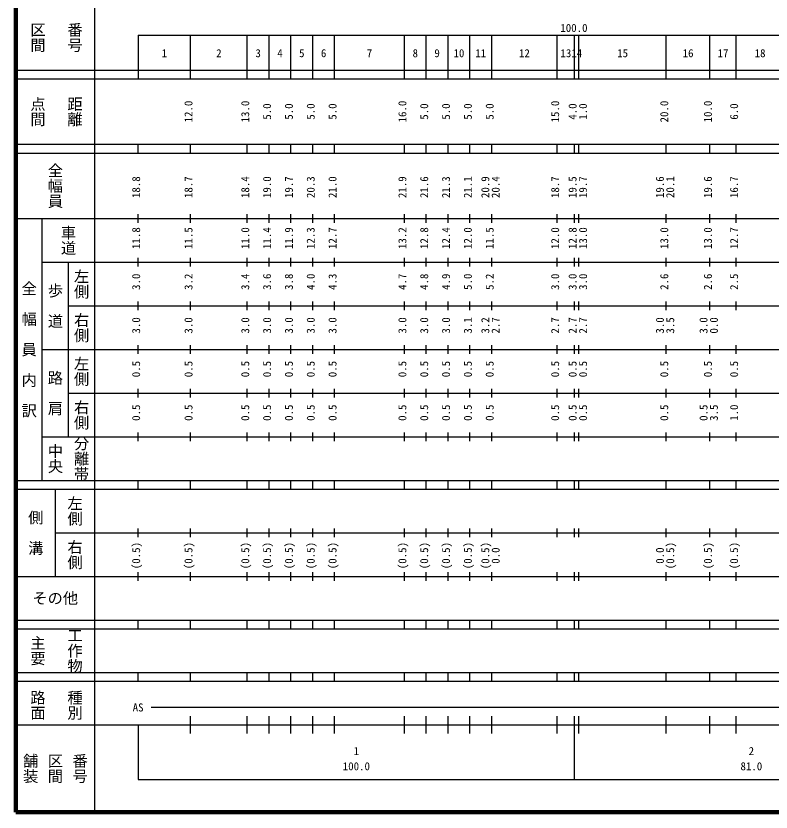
# Model space of a CAD drawing. Units: millimetres on the paper, enlarged 1000 times. Extents: x 40000 to 680000, y 20000 to 380000.
# Drawn here: x 40000 to 213016, y 20000 to 202409 of the extents above; entities that cross this region are included whole.
import ezdxf
from ezdxf.enums import TextEntityAlignment as Align

# ---------------------------------------------------------------- set-up
doc = ezdxf.new("R2010")
doc.units = ezdxf.units.MM
doc.header["$LTSCALE"] = 1000
doc.layers.add('M-TTL', color=2, linetype='Continuous', lineweight=140)
doc.layers.add('M-TTL-BAND', color=7, linetype='Continuous', lineweight=25)
doc.styles.add('@ＭＳ ゴシック', font='')
doc.styles.add('ＭＳ ゴシック', font='')
doc.styles.get('@ＭＳ ゴシック').set_extended_font_data('@MS Gothic')
doc.styles.get('ＭＳ ゴシック').set_extended_font_data('MS Gothic')

msp = doc.modelspace()

# ---------------------------------------------------------------- linework, layer by layer
at = {"layer": 'M-TTL'}
for p, q in [((40000, 380000), (40000, 20000)), ((40000, 20000), (680000, 20000))]:
    msp.add_line(p, q, dxfattribs=at)
at = {"layer": 'M-TTL-BAND'}
for p, q in [((58000, 370000), (58000, 20000)), ((68000, 198000), (579000, 198000)), ((68000, 198000), (68000, 188000)), ((80000, 188000), (80000, 198000)), ((93000, 188000), (93000, 198000)), ((98000, 188000), (98000, 198000)), ((103000, 188000), (103000, 198000)), ((108000, 188000), (108000, 198000)), ((113000, 188000), (113000, 198000)), ((129000, 188000), (129000, 198000)), ((134000, 188000), (134000, 198000)), ((139000, 188000), (139000, 198000)), ((144000, 188000), (144000, 198000)), ((149000, 188000), (149000, 198000)), ((164000, 188000), (164000, 198000)), ((168000, 188000), (168000, 198000)), ((169000, 188000), (169000, 198000)), ((189000, 188000), (189000, 198000)), ((199000, 188000), (199000, 198000)), ((205000, 188000), (205000, 198000)), ((40000, 190000), (579000, 190000)), ((40000, 188000), (579000, 188000)), ((40000, 173000), (579000, 173000)), ((68000, 171000), (68000, 173000)), ((80000, 171000), (80000, 173000)), ((93000, 171000), (93000, 173000)), ((98000, 171000), (98000, 173000)), ((103000, 171000), (103000, 173000)), ((108000, 171000), (108000, 173000)), ((113000, 171000), (113000, 173000)), ((129000, 171000), (129000, 173000)), ((134000, 171000), (134000, 173000)), ((139000, 171000), (139000, 173000)), ((144000, 171000), (144000, 173000)), ((149000, 171000), (149000, 173000)), ((164000, 171000), (164000, 173000)), ((168000, 171000), (168000, 173000)), ((169000, 171000), (169000, 173000)), ((189000, 171000), (189000, 173000)), ((199000, 171000), (199000, 173000)), ((205000, 171000), (205000, 173000)), ((40000, 171000), (579000, 171000)), ((68000, 155000), (68000, 157000)), ((80000, 155000), (80000, 157000)), ((93000, 155000), (93000, 157000)), ((98000, 155000), (98000, 157000)), ((103000, 155000), (103000, 157000)), ((108000, 155000), (108000, 157000)), ((113000, 155000), (113000, 157000)), ((129000, 155000), (129000, 157000)), ((134000, 155000), (134000, 157000)), ((139000, 155000), (139000, 157000)), ((144000, 155000), (144000, 157000)), ((149000, 155000), (149000, 157000)), ((164000, 155000), (164000, 157000)), ((168000, 155000), (168000, 157000)), ((169000, 155000), (169000, 157000)), ((189000, 155000), (189000, 157000)), ((199000, 155000), (199000, 157000)), ((205000, 155000), (205000, 157000)), ((40000, 156000), (579000, 156000)), ((46000, 96000), (46000, 156000)), ((46000, 146000), (579000, 146000)), ((52000, 146000), (52000, 106000)), ((68000, 145000), (68000, 147000)), ((80000, 145000), (80000, 147000)), ((93000, 145000), (93000, 147000)), ((98000, 145000), (98000, 147000)), ((103000, 145000), (103000, 147000)), ((108000, 145000), (108000, 147000)), ((113000, 145000), (113000, 147000)), ((129000, 145000), (129000, 147000)), ((134000, 145000), (134000, 147000)), ((139000, 145000), (139000, 147000)), ((144000, 145000), (144000, 147000)), ((149000, 145000), (149000, 147000)), ((164000, 145000), (164000, 147000)), ((168000, 145000), (168000, 147000)), ((169000, 145000), (169000, 147000)), ((189000, 145000), (189000, 147000)), ((199000, 145000), (199000, 147000)), ((205000, 145000), (205000, 147000)), ((68000, 135000), (68000, 137000)), ((80000, 135000), (80000, 137000)), ((93000, 135000), (93000, 137000)), ((98000, 135000), (98000, 137000)), ((103000, 135000), (103000, 137000)), ((108000, 135000), (108000, 137000)), ((113000, 135000), (113000, 137000)), ((129000, 135000), (129000, 137000)), ((134000, 135000), (134000, 137000)), ((139000, 135000), (139000, 137000)), ((144000, 135000), (144000, 137000)), ((149000, 135000), (149000, 137000)), ((164000, 135000), (164000, 137000)), ((168000, 135000), (168000, 137000)), ((169000, 135000), (169000, 137000)), ((189000, 135000), (189000, 137000)), ((199000, 135000), (199000, 137000)), ((205000, 135000), (205000, 137000)), ((52000, 136000), (579000, 136000)), ((46000, 126000), (579000, 126000)), ((68000, 125000), (68000, 127000)), ((80000, 125000), (80000, 127000)), ((93000, 125000), (93000, 127000)), ((98000, 125000), (98000, 127000)), ((103000, 125000), (103000, 127000)), ((108000, 125000), (108000, 127000)), ((113000, 125000), (113000, 127000)), ((129000, 125000), (129000, 127000)), ((134000, 125000), (134000, 127000)), ((139000, 125000), (139000, 127000)), ((144000, 125000), (144000, 127000)), ((149000, 125000), (149000, 127000)), ((164000, 125000), (164000, 127000)), ((168000, 125000), (168000, 127000)), ((169000, 125000), (169000, 127000)), ((189000, 125000), (189000, 127000)), ((199000, 125000), (199000, 127000)), ((205000, 125000), (205000, 127000)), ((68000, 115000), (68000, 117000)), ((80000, 115000), (80000, 117000)), ((93000, 115000), (93000, 117000)), ((98000, 115000), (98000, 117000)), ((103000, 115000), (103000, 117000)), ((108000, 115000), (108000, 117000)), ((113000, 115000), (113000, 117000)), ((129000, 115000), (129000, 117000)), ((134000, 115000), (134000, 117000)), ((139000, 115000), (139000, 117000)), ((144000, 115000), (144000, 117000)), ((149000, 115000), (149000, 117000)), ((164000, 115000), (164000, 117000)), ((168000, 115000), (168000, 117000)), ((169000, 115000), (169000, 117000)), ((189000, 115000), (189000, 117000)), ((199000, 115000), (199000, 117000)), ((205000, 115000), (205000, 117000)), ((52000, 116000), (579000, 116000)), ((46000, 106000), (579000, 106000)), ((68000, 105000), (68000, 107000)), ((80000, 105000), (80000, 107000)), ((93000, 105000), (93000, 107000)), ((98000, 105000), (98000, 107000)), ((103000, 105000), (103000, 107000)), ((108000, 105000), (108000, 107000)), ((113000, 105000), (113000, 107000)), ((129000, 105000), (129000, 107000)), ((134000, 105000), (134000, 107000)), ((139000, 105000), (139000, 107000)), ((144000, 105000), (144000, 107000)), ((149000, 105000), (149000, 107000)), ((164000, 105000), (164000, 107000)), ((168000, 105000), (168000, 107000)), ((169000, 105000), (169000, 107000)), ((189000, 105000), (189000, 107000)), ((199000, 105000), (199000, 107000)), ((205000, 105000), (205000, 107000)), ((40000, 96000), (579000, 96000)), ((68000, 94000), (68000, 96000)), ((80000, 94000), (80000, 96000)), ((93000, 94000), (93000, 96000)), ((98000, 94000), (98000, 96000)), ((103000, 94000), (103000, 96000)), ((108000, 94000), (108000, 96000)), ((113000, 94000), (113000, 96000)), ((129000, 94000), (129000, 96000)), ((134000, 94000), (134000, 96000)), ((139000, 94000), (139000, 96000)), ((144000, 94000), (144000, 96000)), ((149000, 94000), (149000, 96000)), ((164000, 94000), (164000, 96000)), ((168000, 94000), (168000, 96000)), ((169000, 94000), (169000, 96000)), ((189000, 94000), (189000, 96000)), ((199000, 94000), (199000, 96000)), ((205000, 94000), (205000, 96000)), ((40000, 94000), (579000, 94000)), ((49000, 94000), (49000, 74000)), ((49000, 84000), (579000, 84000)), ((68000, 83000), (68000, 85000)), ((80000, 83000), (80000, 85000)), ((93000, 83000), (93000, 85000)), ((98000, 83000), (98000, 85000)), ((103000, 83000), (103000, 85000)), ((108000, 83000), (108000, 85000)), ((113000, 83000), (113000, 85000)), ((129000, 83000), (129000, 85000)), ((134000, 83000), (134000, 85000)), ((139000, 83000), (139000, 85000)), ((144000, 83000), (144000, 85000)), ((149000, 83000), (149000, 85000)), ((164000, 83000), (164000, 85000)), ((168000, 83000), (168000, 85000)), ((169000, 83000), (169000, 85000)), ((189000, 83000), (189000, 85000)), ((199000, 83000), (199000, 85000)), ((205000, 83000), (205000, 85000)), ((68000, 73000), (68000, 75000)), ((80000, 73000), (80000, 75000)), ((93000, 73000), (93000, 75000)), ((98000, 73000), (98000, 75000)), ((103000, 73000), (103000, 75000)), ((108000, 73000), (108000, 75000)), ((113000, 73000), (113000, 75000)), ((129000, 73000), (129000, 75000)), ((134000, 73000), (134000, 75000)), ((139000, 73000), (139000, 75000)), ((144000, 73000), (144000, 75000)), ((149000, 73000), (149000, 75000)), ((164000, 73000), (164000, 75000)), ((168000, 73000), (168000, 75000)), ((169000, 73000), (169000, 75000)), ((189000, 73000), (189000, 75000)), ((199000, 73000), (199000, 75000)), ((205000, 73000), (205000, 75000)), ((40000, 74000), (579000, 74000)), ((40000, 64000), (579000, 64000)), ((68000, 62000), (68000, 64000)), ((80000, 62000), (80000, 64000)), ((93000, 62000), (93000, 64000)), ((98000, 62000), (98000, 64000)), ((103000, 62000), (103000, 64000)), ((108000, 62000), (108000, 64000)), ((113000, 62000), (113000, 64000)), ((129000, 62000), (129000, 64000)), ((134000, 62000), (134000, 64000)), ((139000, 62000), (139000, 64000)), ((144000, 62000), (144000, 64000)), ((149000, 62000), (149000, 64000)), ((164000, 62000), (164000, 64000)), ((168000, 62000), (168000, 64000)), ((169000, 62000), (169000, 64000)), ((189000, 62000), (189000, 64000)), ((199000, 62000), (199000, 64000)), ((205000, 62000), (205000, 64000)), ((40000, 62000), (579000, 62000)), ((40000, 52000), (579000, 52000)), ((68000, 50000), (68000, 52000)), ((80000, 50000), (80000, 52000)), ((93000, 50000), (93000, 52000)), ((98000, 50000), (98000, 52000)), ((103000, 50000), (103000, 52000)), ((108000, 50000), (108000, 52000)), ((113000, 50000), (113000, 52000)), ((129000, 50000), (129000, 52000)), ((134000, 50000), (134000, 52000)), ((139000, 50000), (139000, 52000)), ((144000, 50000), (144000, 52000)), ((149000, 50000), (149000, 52000)), ((164000, 50000), (164000, 52000)), ((168000, 50000), (168000, 52000)), ((169000, 50000), (169000, 52000)), ((189000, 50000), (189000, 52000)), ((199000, 50000), (199000, 52000)), ((205000, 50000), (205000, 52000)), ((40000, 50000), (579000, 50000)), ((71000, 44000), (515000, 44000)), ((80000, 38000), (80000, 42000)), ((93000, 38000), (93000, 42000)), ((98000, 38000), (98000, 42000)), ((103000, 38000), (103000, 42000)), ((108000, 38000), (108000, 42000)), ((113000, 38000), (113000, 42000)), ((129000, 38000), (129000, 42000)), ((134000, 38000), (134000, 42000)), ((139000, 38000), (139000, 42000)), ((144000, 38000), (144000, 42000)), ((149000, 38000), (149000, 42000)), ((164000, 38000), (164000, 42000)), ((168000, 27500), (168000, 42000)), ((169000, 38000), (169000, 42000)), ((189000, 38000), (189000, 42000)), ((199000, 38000), (199000, 42000)), ((205000, 38000), (205000, 42000)), ((40000, 40000), (579000, 40000)), ((68000, 40000), (68000, 27500)), ((68000, 27500), (579000, 27500))]:
    msp.add_line(p, q, dxfattribs=at)

# ---------------------------------------------------------------- texts
at = {"layer": 'M-TTL-BAND', "style": '@ＭＳ ゴシック'}
for s, p in [('番号', (53500, 197500)), ('区間', (45000, 197500)), ('点間', (45000, 180500)), ('距離', (53500, 180500)), ('全幅員', (49000, 163500)), ('車道', (52000, 151000)), ('左側', (55000, 141000)), ('全\u3000幅\u3000員\u3000内\u3000訳', (43000, 126000)), ('歩\u3000道', (49000, 136000)), ('右側', (55000, 131000)), ('左側', (55000, 121000)), ('路\u3000肩', (49000, 116000)), ('右側', (55000, 111000)), ('分離帯', (55000, 101000)), ('中央', (49000, 101000)), ('左側', (53500, 89000)), ('側\u3000溝', (44500, 84000)), ('右側', (53500, 79000)), ('主要', (45000, 57000)), ('工作物', (53500, 57000)), ('路面', (45000, 44500)), ('種別', (53500, 44500)), ('舗装', (43333, 30000)), ('区間', (49000, 30000)), ('番号', (54667, 30000))]:
    msp.add_text(s, height=2566, rotation=270, dxfattribs=at).set_placement(p, align=Align.MIDDLE_CENTER)
at = {"layer": 'M-TTL-BAND', "style": 'ＭＳ ゴシック'}
for s, p in [('100.0', (167844, 198195)), ('1', (74000, 192405)), ('2', (86500, 192405)), ('3', (95500, 192405)), ('4', (100500, 192405)), ('5', (105500, 192405)), ('6', (110500, 192405)), ('7', (121000, 192405)), ('8', (131500, 192405)), ('9', (136500, 192405)), ('10', (141500, 192405)), ('11', (146500, 192405)), ('12', (156500, 192405)), ('13', (166000, 192405)), ('14', (168500, 192405)), ('15', (179000, 192405)), ('16', (194000, 192405)), ('17', (202000, 192405)), ('18', (210500, 192405)), ('AS', (68000, 42500)), ('1', (118000, 32523)), ('2', (208500, 32523)), ('100.0', (118000, 29033)), ('81.0', (208500, 29033))]:
    msp.add_text(s, height=1833, dxfattribs=at).set_placement(p, align=Align.BOTTOM_CENTER)
for s, p in [('12.0', (81000, 180500)), ('13.0', (94000, 180500)), ('16.0', (130000, 180500)), ('15.0', (165000, 180500)), ('20.0', (190000, 180500)), ('10.0', (200000, 180500)), ('5.0', (99000, 180500)), ('5.0', (104000, 180500)), ('5.0', (109000, 180500)), ('5.0', (114000, 180500)), ('5.0', (135000, 180500)), ('5.0', (140000, 180500)), ('5.0', (145000, 180500)), ('5.0', (150000, 180500)), ('4.0', (169000, 180500)), ('1.0', (171398, 180500)), ('6.0', (206000, 180500)), ('18.8', (69000, 163174)), ('18.7', (81000, 163174)), ('18.4', (94000, 163174)), ('19.0', (99000, 163174)), ('19.7', (104000, 163174)), ('20.3', (109000, 163174)), ('21.0', (114000, 163174)), ('21.9', (130000, 163174)), ('21.6', (135000, 163174)), ('21.3', (140000, 163174)), ('21.1', (145000, 163174)), ('20.9', (149000, 163174)), ('20.4', (151370, 163174)), ('18.7', (165000, 163174)), ('19.5', (169000, 163174)), ('19.7', (171398, 163174)), ('19.6', (189000, 163174)), ('20.1', (191370, 163174)), ('19.6', (200000, 163174)), ('16.7', (206000, 163174)), ('11.8', (69000, 151500)), ('11.5', (81000, 151500)), ('11.0', (94000, 151500)), ('11.4', (99000, 151500)), ('11.9', (104000, 151500)), ('12.3', (109000, 151500)), ('12.7', (114000, 151500)), ('13.2', (130000, 151500)), ('12.8', (135000, 151500)), ('12.4', (140000, 151500)), ('12.0', (145000, 151500)), ('11.5', (150000, 151500)), ('12.0', (165000, 151500)), ('12.8', (169000, 151500)), ('13.0', (171398, 151500)), ('13.0', (190000, 151500)), ('13.0', (200000, 151500)), ('12.7', (206000, 151500)), ('3.0', (69000, 141500)), ('3.2', (81000, 141500)), ('3.4', (94000, 141500)), ('3.6', (99000, 141500)), ('3.8', (104000, 141500)), ('4.0', (109000, 141500)), ('4.3', (114000, 141500)), ('4.7', (130000, 141500)), ('4.8', (135000, 141500)), ('4.9', (140000, 141500)), ('5.0', (145000, 141500)), ('5.2', (150000, 141500)), ('3.0', (165000, 141500)), ('3.0', (169000, 141500)), ('3.0', (171398, 141500)), ('2.6', (190000, 141500)), ('2.6', (200000, 141500)), ('2.5', (206000, 141500)), ('3.0', (69000, 131500)), ('3.0', (81000, 131500)), ('3.0', (94000, 131500)), ('3.0', (99000, 131500)), ('3.0', (104000, 131500)), ('3.0', (109000, 131500)), ('3.0', (114000, 131500)), ('3.0', (130000, 131500)), ('3.0', (135000, 131500)), ('3.0', (140000, 131500)), ('3.1', (145000, 131500)), ('3.2', (149000, 131500)), ('2.7', (151370, 131500)), ('2.7', (165000, 131500)), ('2.7', (169000, 131500)), ('2.7', (171398, 131500)), ('3.0', (189000, 131500)), ('3.5', (191370, 131500)), ('3.0', (199000, 131500)), ('0.0', (201370, 131500)), ('0.5', (69000, 121500)), ('0.5', (81000, 121500)), ('0.5', (94000, 121500)), ('0.5', (99000, 121500)), ('0.5', (104000, 121500)), ('0.5', (109000, 121500)), ('0.5', (114000, 121500)), ('0.5', (130000, 121500)), ('0.5', (135000, 121500)), ('0.5', (140000, 121500)), ('0.5', (145000, 121500)), ('0.5', (150000, 121500)), ('0.5', (165000, 121500)), ('0.5', (169000, 121500)), ('0.5', (171398, 121500)), ('0.5', (190000, 121500)), ('0.5', (200000, 121500)), ('0.5', (206000, 121500)), ('0.5', (69000, 111500)), ('0.5', (81000, 111500)), ('0.5', (94000, 111500)), ('0.5', (99000, 111500)), ('0.5', (104000, 111500)), ('0.5', (109000, 111500)), ('0.5', (114000, 111500)), ('0.5', (130000, 111500)), ('0.5', (135000, 111500)), ('0.5', (140000, 111500)), ('0.5', (145000, 111500)), ('0.5', (150000, 111500)), ('0.5', (165000, 111500)), ('0.5', (169000, 111500)), ('0.5', (171398, 111500)), ('0.5', (190000, 111500)), ('0.5', (199000, 111500)), ('3.5', (201370, 111500)), ('1.0', (206000, 111500)), ('(0.5)', (69000, 78764)), ('(0.5)', (81000, 78764)), ('(0.5)', (94000, 78764)), ('(0.5)', (99000, 78764)), ('(0.5)', (104000, 78764)), ('(0.5)', (109000, 78764)), ('(0.5)', (114000, 78764)), ('(0.5)', (130000, 78764)), ('(0.5)', (135000, 78764)), ('(0.5)', (140000, 78764)), ('(0.5)', (145000, 78764)), ('(0.5)', (149000, 78764)), ('0.0', (151370, 78764)), ('0.0', (189000, 78764)), ('(0.5)', (191370, 78764)), ('(0.5)', (200000, 78764)), ('(0.5)', (206000, 78764))]:
    msp.add_text(s, height=1833, rotation=90, dxfattribs=at).set_placement(p, align=Align.BOTTOM_CENTER)
msp.add_text('その他', height=2566, dxfattribs=at).set_placement((49000, 69000), align=Align.MIDDLE_CENTER)

doc.saveas('drawing.dxf')
